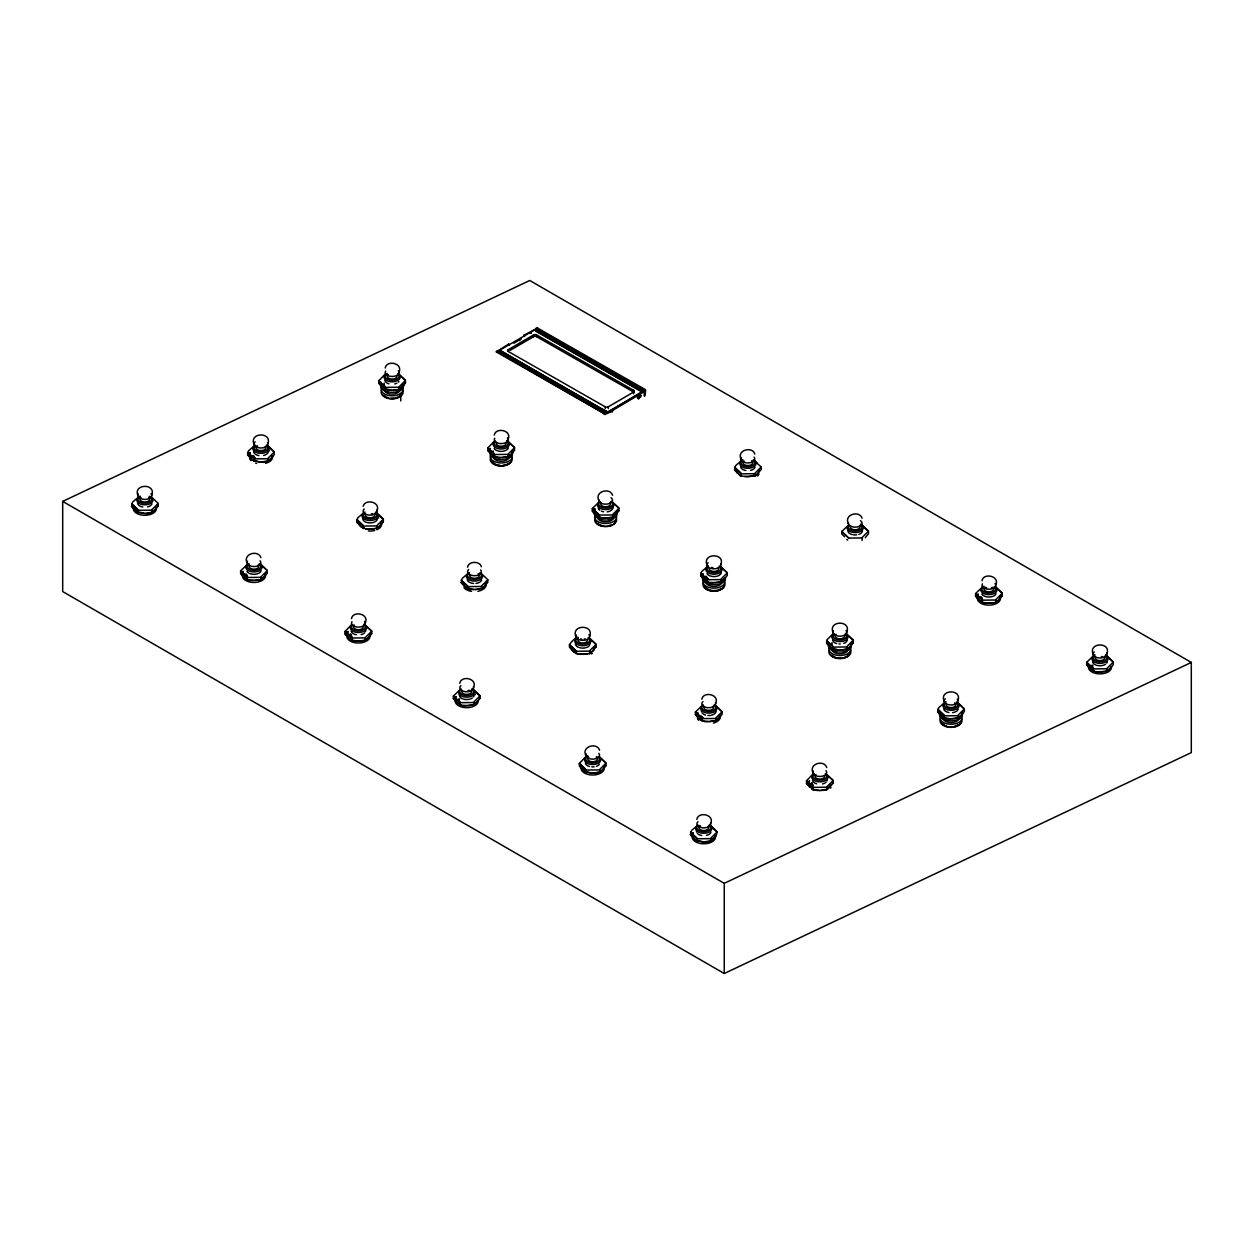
<?xml version="1.0" encoding="UTF-8"?>
<svg xmlns="http://www.w3.org/2000/svg" width="1254" height="1254" viewBox="0 0 1254 1254"><rect width="100%" height="100%" fill="white"/><g stroke="black" fill="none" stroke-linecap="round" stroke-linejoin="round"><path stroke-width="1.5" d="M811.918 783.687L811.934 782.888M612.203 411.422C613.065 410.356 609.993 411.516 612.469 412.017M639.211 397.424C643.239 390.825 635.637 399.775 638.741 397.706M351.481 618.645C352.891 610.353 369.491 613.629 365.322 622.924M385.197 367.986C386.593 359.694 403.208 362.97 399.023 372.281M467.57 567.216C468.306 560.93 480.063 560.804 481.395 566.792M459.779 683.289C461.19 675.013 477.79 678.273 473.62 687.584M494.28 435.138C495.691 426.862 512.29 430.138 508.121 439.433M701.832 699.246C703.228 690.954 719.843 694.23 715.673 703.525M696.848 819.395C698.243 811.119 714.858 814.395 710.689 823.69M981.976 580.774C983.387 572.482 999.987 575.758 995.817 585.069M156.342 507.321L156.123 508.152M251.678 459.293L249.515 456.315L250.173 452.913M267.713 460.72L271.036 458.541L272.416 455.907M265.487 573.783L264.077 577.091L260.189 579.489M403.6 384.382L399.305 389.006M480.721 588.628L484.577 586.261L486.003 582.796M512.823 450.844L511.303 454.183L507.149 456.675M703.98 579.52L702.444 576.715L703.212 573.721L700.625 575.696L704.685 580.147M831.324 784.377L827.044 789.017M845.431 633.348L853.253 640.23L853.253 642.785L849.883 646.876L851.45 643.898M943.494 717.335L941.895 716.347L946.707 718.871L957.884 718.26L958.338 714.937L964.342 708.98L957.476 702.381L964.342 708.98L964.342 711.535L960.987 715.626L962.461 711.488M1088.456 665.451L1090.024 668.696L1086.669 664.871L1086.669 662.316L1094.037 655.278M363.127 506.35C365.055 498.434 381.012 501.804 376.937 510.958M644.148 395.809L644.556 392.627M644.76 396.17L645.355 389.618L537.621 328.109L523.906 335.226L524.517 336.464L523.906 335.226M530.944 333.376L531.069 332.451L529.596 332.843M638.208 398.6L638.333 397.675M736.396 469.717L736.443 471.065M384.116 383.081L384.257 384.915M350.415 633.74L351.684 637.048M811.855 783.076L813.125 786.383M604.193 766.837L602.813 769.658L600.086 771.571M720.282 715.407L716.52 719.984M535.489 330.507L537.323 330.053L642.001 389.806L642.173 390.919L640.465 391.06L535.521 331.025L537.323 330.413L642.283 390.449L640.465 390.699L535.521 330.664M637.957 398.364L638.176 397.534M272.369 456.221L272.416 456.064A11.552 6.662 0 0 1 265.519 463.322M369.867 635.198L367.171 639.054L364.334 640.747L354.098 641.045L349.302 638.631L351.7 639.869M477.962 700.516L474.78 703.855M617.125 512.259L612.657 516.805M725.22 577.577L721.724 581.104M692.286 834.474L692.96 832.86M831.998 642.628L831.998 644.446M381.42 523.576L379.492 526.304L375.855 528.232M1111.389 666.423L1109.461 669.15L1105.683 671.141M380.918 382.141L380.605 384.351M637.957 396.609L638.521 395.637M243.151 571.542L242.445 574.442L243.966 577.263L240.611 573.423L240.611 570.868L247.978 563.845M455.939 696.707L455.186 699.654L456.722 702.459L453.368 698.635L453.368 696.08L460.735 689.057M978.104 594.224L977.399 597.139L978.919 599.945L975.565 596.12L975.565 593.565L982.932 586.543M599.694 501.459L592.327 508.497L592.327 511.052L595.681 514.877L594.145 512.071L595.039 508.905M144.382 513.403C124.193 508.309 145.636 515.974 151.734 512.729L152.189 509.406L158.192 503.434L151.311 496.835M155.966 508.56L151.734 512.729M158.192 503.434L158.192 505.989L154.994 509.923M253.825 460.547C245.8 457.82 262.65 464.764 267.807 461.3L268.262 457.976L274.265 452.02L267.854 445.593M267.4 445.421L274.265 452.02L274.265 454.575L271.083 458.509M247.446 579.411L244.812 577.969L249.64 580.492L260.816 579.881L261.271 576.558L267.274 570.601L260.409 564.002L267.274 570.601L267.274 573.156L264.077 577.091M391.64 390.464L382.987 387.862L387.799 390.386L398.976 389.79L399.43 386.467L405.434 380.495L398.568 373.896L405.434 380.495L405.434 383.05L402.252 386.984M364.428 528.31L360.901 526.555L365.729 529.078L376.905 528.467L377.36 525.144L383.348 519.172L375.542 512.306M376.482 512.588L383.348 519.172L383.348 521.727L380.166 525.661M365.275 640.449L365.729 637.11L371.733 631.154L363.911 624.273M364.851 624.555L371.733 631.154L371.733 633.709L368.535 637.643M494.327 441.204L487.869 447.929L488.339 451.221L493.747 456.597L498.653 457.632L508.074 456.942L508.528 453.619L514.532 447.662L507.651 441.063L514.532 447.662L514.532 450.217L511.334 454.152M474.012 589.693L465.359 587.107L470.187 589.631L481.348 589.019L481.818 585.696L487.806 579.74L480.94 573.141M487.806 579.74L487.806 582.295L484.624 586.229M460.814 704.826L457.569 703.18L462.397 705.704L473.573 705.093L474.028 701.77L480.031 695.798L472.209 688.932M473.15 689.214L480.031 695.798L480.031 698.353L476.833 702.287M595.76 514.955L601.356 518.106L612.516 517.494L612.987 514.171L618.974 508.215L611.168 501.334A6.928 3.997 0 0 1 610.557 506.804A6.928 3.997 0 0 1 601.293 507.086A6.928 3.997 0 0 1 599.835 501.788M612.109 501.616L618.974 508.215L618.974 510.77L615.792 514.704M577.389 653.585L573.658 651.766L578.47 654.274L589.646 653.679L590.101 650.356L596.105 644.384L588.298 637.502A6.928 3.997 0 0 1 587.327 643.161A6.928 3.997 0 0 1 577.718 642.879A6.928 3.997 0 0 1 577.875 637.314M589.239 637.784L596.105 644.384L596.105 646.939L592.249 651.5L588.737 653.397M740.942 476.207L754.767 476.254L755.221 472.93L761.209 466.958L753.403 460.077M761.209 466.958L761.209 469.513L757.165 474.216L748.701 476.912M592.202 773.138C571.777 767.856 593.361 775.771 599.537 772.464L599.992 769.141L605.995 763.169L599.13 756.57L605.995 763.169L605.995 765.724L602.813 769.658M708.557 582.06L704.826 580.241L709.654 582.765L720.815 582.154L721.285 578.831L727.273 572.859L720.407 566.275L727.273 572.859L727.273 575.414L724.091 579.348M701.629 720.298L699.622 719.122L704.45 721.646L715.626 721.034L716.081 717.711L722.085 711.755L715.203 705.156L722.085 711.755L722.085 714.31L718.887 718.244M862.015 540.505L862.47 537.182L868.473 531.21L860.652 524.329M861.592 524.611L868.473 531.21L868.473 533.765L865.276 537.7M703.29 841.873C682.897 836.622 704.419 844.491 710.642 841.199L711.096 837.876L717.1 831.919L710.219 825.32L717.1 831.919L716.159 835.901L710.532 840.619M839.443 650.199L830.791 647.613L835.619 650.121L846.795 649.525L847.249 646.202L853.253 640.23L846.372 633.631M811.651 788.484C811.119 790.851 822.843 790.929 826.715 789.785L827.17 786.462L833.173 780.49L825.351 773.624M827.671 775.223L833.173 780.49L833.173 783.06L829.991 786.979M982.399 602.108L979.766 600.666L984.594 603.19L995.77 602.578L996.225 599.255L1002.228 593.283L995.362 586.7L1002.228 593.283L1002.228 595.838L998.356 600.415L995.143 602.186M1090.102 668.774L1095.698 671.925L1106.874 671.329L1107.329 667.99L1113.317 662.034L1105.511 655.152M1106.451 655.434L1113.317 662.034L1113.317 664.589L1110.135 668.523M499.672 351.183L499.844 352.296L604.522 412.049L606.325 411.751L501.381 351.042L499.844 351.057L499.672 352.155M606.325 411.077L604.522 411.688L499.562 351.653L501.381 351.402L606.215 411.281M592.923 650.873L594.302 647.754M713.902 838.409L715.25 835.807A11.552 6.662 0 0 1 703.337 843.77A11.552 6.662 0 0 1 692.569 835.477M999.03 599.773L1000.426 596.199M758.027 473.448L759.328 469.482M154.822 510.08L152.283 511.836M270.895 458.666L267.807 461.3M402.079 387.141L398.976 389.79M263.904 577.248L260.816 579.881M379.993 525.834L376.905 528.467M511.162 454.309L508.074 456.942M368.362 637.8L365.588 639.665M484.452 586.386L481.348 589.019M615.62 514.861L612.516 517.494M476.661 702.459L473.573 705.093M592.75 651.03L589.646 653.679M757.855 473.604L754.767 476.254M723.919 579.52L720.815 582.154M602.625 769.831L599.537 772.464M718.714 718.401L715.626 721.034M713.73 838.565L710.642 841.199M998.858 599.945L995.77 602.578M829.819 787.151L826.715 789.785M1109.962 668.68L1106.874 671.329M352.766 640.324L357.923 641.107M600.023 517.385L605.18 518.168M703.118 720.925L708.275 721.708M814.222 789.675L819.379 790.459M611.999 411.359L612.626 410.748A2.163 1.238 -60.3 0 0 610.479 411.923M639.43 395.355L640.042 394.744A2.163 1.238 -60.3 0 1 639.368 398.02M250.126 452.866L247.602 454.841L250.972 458.682M243.135 571.448L240.611 573.423L247.493 580.022L247.022 576.746L240.611 570.868L247.493 577.467L260.816 577.326M594.835 509.061L592.327 511.052L599.193 517.636L598.722 514.359L592.327 508.497L599.193 515.081L612.516 514.939M455.876 696.644L453.368 698.635L460.234 705.234L459.779 701.942L453.368 696.08L460.234 702.679L473.573 702.538M692.945 832.766L690.437 834.741L694.497 839.192M978.089 594.13L975.565 596.12L982.446 602.719L981.976 599.428L975.565 593.565L982.446 600.164L995.77 600.023M607.281 413.632L645.653 390.793L536.085 328.109L536.696 329.347M508.654 344.129L509.281 345.367L508.654 344.129L496.192 351.841L604.459 413.742L645.371 390.511M521.021 339.019L513.842 343.22M132.454 505.754L131.529 506.271L134.883 510.096L133.316 506.851M357.625 521.492L356.7 522.009L360.76 526.461M462.083 582.06L461.158 582.561L465.218 587.013M735.487 469.278L734.562 469.795L737.916 473.62L736.882 472.272M827.515 642.55L826.59 643.067L830.65 647.519M938.619 711.3L937.694 711.802L941.049 715.642L939.387 712.397M1087.594 664.354L1086.669 664.871L1093.535 671.454L1093.065 668.178L1086.669 662.316L1093.535 668.899L1106.874 668.774M496.474 352.123L537.621 328.109L537.01 329.347M509.939 350.477L533.546 336.699A2.163 1.254 0 0 1 536.602 336.683L633.583 392.047L608.3 406.813A2.163 1.254 0 0 1 605.243 406.829L508.262 351.465L508.246 349.694L533.546 334.928A2.163 1.254 0 0 1 536.602 334.912L633.583 390.276A2.163 1.254 0 0 1 633.599 392.047A2.163 1.254 0 0 1 633.928 392.314M639.759 395.543L640.606 395.057M519.485 340.633L519.94 339.129M474.122 704.199L472.382 704.905M721.379 581.26L718.777 582.217M847.108 648.741L849.883 646.876L846.795 649.525M519.94 339.662L520.332 338.956M62.7 501.396L529.752 280.488L1191.3 662.425L1191.3 752.604L724.248 973.512L62.7 591.574L62.7 501.396L724.248 883.333L1191.3 662.425M536.085 329.003L537.621 328.987M385.229 374.037L378.786 380.777L378.786 383.332L382.141 387.157L380.667 384.602M379.241 383.144L385.652 389.931L385.182 386.64L378.786 380.777L385.652 387.376L398.976 387.235M351.528 624.696L345.069 631.436L345.069 633.991L347.813 637.22L348.424 637.816L346.856 634.258L348.126 631.42L345.069 633.991L351.935 640.575L351.481 637.298L345.069 631.436L351.935 638.02L365.275 637.878M569.912 647.033L572.812 651.045L571.275 648.24M833.048 633.772L827.029 639.775L826.59 643.067L833.455 649.666L833.001 646.374L826.59 640.512L833.455 647.111L846.795 646.97M585.79 756.711L579.332 763.451L579.332 766.006L583.408 770.458M579.803 765.818L586.214 772.605L585.743 769.313L579.332 763.451L586.214 770.05L599.537 769.909M812.968 774.047L806.51 780.772L806.51 783.327L809.253 786.572L809.88 787.151L808.297 783.609L809.567 780.756L806.51 783.327L813.391 789.926L812.921 786.634L806.51 780.772L813.391 787.371L826.715 787.23M398.349 389.398L392.925 390.449M267.18 460.908L261.741 461.974M145.668 513.388L151.107 512.337M951.833 718.934L956.974 717.993L960.987 715.626L957.884 718.26M820.665 790.443L826.088 789.393M710.015 840.807L704.576 841.873M639.853 395.747L640.747 395.402M519.485 339.395L520.708 338.925M611.482 517.259L606.466 518.168M846.685 648.929L840.729 650.183M715.517 720.454L709.56 721.708M599.443 771.868L593.471 773.122M254.97 445.264L248.653 450.719L247.602 454.841L254.484 461.441L254.013 458.165L247.602 452.286L254.484 458.886L267.807 458.745M138.896 496.694L132.563 502.133L131.529 506.271L138.395 512.87L137.94 509.579L131.529 503.716L138.395 510.315L151.734 510.174M364.068 512.431L357.735 517.871L356.7 522.009L363.566 528.608L363.096 525.316L356.7 519.454L363.566 526.053L376.905 525.912M741.929 460.218L735.596 465.657L734.562 469.795L741.427 476.395L740.973 473.103L734.562 467.24L741.427 473.824L754.767 473.698M468.526 572.984L462.193 578.439L461.158 582.561L468.024 589.161L467.554 585.869L461.158 580.006L468.024 586.606L481.348 586.464M707.993 566.118L701.66 571.558L700.625 575.696L707.491 582.295L707.021 579.003L700.625 573.141L707.491 579.74L720.815 579.599M849.177 524.47L841.81 531.492L841.81 534.047L844.553 536.681M848.676 538.076L841.81 531.492L848.676 538.076L862.015 537.95M702.789 704.999L695.421 712.037L695.421 714.592L697.443 717.116L698.776 718.417L697.24 715.611L697.961 712.695L695.421 714.592L702.287 721.175L701.832 717.899L695.421 712.037L702.287 718.62L715.626 718.479M945.061 702.224L938.729 707.679L937.694 711.802L944.56 718.401L944.09 715.125L937.694 709.247L944.56 715.846L957.884 715.705M697.804 825.163L691.471 830.618L690.437 834.741L697.302 841.34L696.848 838.064L690.437 832.186L697.302 838.785L710.642 838.644M258.763 579.944L254.75 580.539M480.47 588.784L475.297 589.678M364.397 640.198L359.208 641.107M993.717 602.641L989.704 603.237M374.57 528.608L370.839 529.125M505.738 457.083L502.008 457.6M718.495 582.295L714.764 582.812M587.327 653.82L583.596 654.337M471.238 705.234L467.507 705.751M1104.539 671.47L1100.808 671.987M639.885 396.013L640.81 395.825M578.063 637.424L574.975 638.443L571.354 642.095L569.457 644.666L569.457 647.221L576.323 653.82L575.852 650.528L569.457 644.666L576.323 651.265L589.646 651.124M586.7 756.428L587.954 756.209M462.867 583.157L464.513 586.386M581.041 766.586L582.702 769.831M639.853 396.295L640.747 396.311M500.722 457.616L496.976 457.161M747.415 476.928L745.001 476.708M260.471 461.974L254.437 460.829M369.554 529.141L365.792 528.686M713.479 582.828L709.717 582.373M988.434 603.252L983.512 602.484M253.465 580.555L249.718 580.1M1099.523 671.987L1095.761 671.533M582.311 654.353L578.549 653.883M950.548 718.934L943.901 717.507M466.222 705.767L462.475 705.312M639.759 396.609L640.606 396.828M508.074 454.387L494.734 454.528L487.869 447.929L494.28 453.807L494.734 457.083L487.869 450.484L490.377 448.509L489.687 451.503L491.223 454.324M495.8 456.848L492.07 455.03M1094.099 671.062L1090.87 669.401M813.344 789.315L814.254 789.628M405.434 383.05L404.321 382.47M1002.228 595.838L1001.115 595.258M514.532 450.217L513.419 449.637M618.974 510.77L617.877 510.19M853.253 642.785L852.14 642.205M383.348 521.727L382.251 521.147M596.105 646.939L594.992 646.359M158.192 505.989L157.079 505.409M267.274 573.156L266.161 572.576M833.173 783.06L832.06 782.48M371.733 633.709L370.62 633.129M480.031 698.353L478.918 697.788M605.995 765.724L604.883 765.144M600.055 517.353L596.528 515.582M701.879 720.407L703.165 720.893M255.22 458.619L252.9 455.829M739.703 474.952L738.794 474.435M496.474 351.245L605.76 414.51M708.149 579.426L705.877 576.166M702.945 718.307L700.72 715.564M378.661 518.059L378.363 517.526M269.579 450.891L269.281 450.358M475.329 694.685L475.031 694.152M846.795 539.424L847.688 540.145M739.546 475.172L740.44 475.893M982.415 599.381L980.816 596.481M247.461 576.683L245.862 573.799M754.344 460.359L757.087 463.008M829.944 646.892L828.502 644.525M693.791 838.581L692.255 835.775M360.055 525.834L358.519 523.028M1092.924 667.598L1091.92 665.231M459.638 701.378L458.619 699.105M594.239 512.51L594.286 512.635A11.552 6.662 0 0 0 605.87 520.065A11.552 6.662 0 0 0 617.031 512.243M489.781 451.942L489.828 452.083A11.552 6.662 0 0 0 502.055 459.497A11.552 6.662 0 0 0 512.275 450.97M638.976 397.596L639.289 398.49M493.355 452.083L493.12 450.86M530.379 332.388L530.536 333.345M862.062 518.278C859.711 510.253 843.926 514.124 848.221 523.404M826.762 767.558C824.38 759.532 808.658 763.404 812.921 772.699M754.798 454.026C752.463 446.001 736.662 449.872 740.973 459.152M612.563 495.283C610.196 487.257 594.443 491.129 598.738 500.409M599.584 750.237C597.233 742.196 581.464 746.114 585.743 755.378M260.863 557.669C258.512 549.628 242.727 553.516 247.022 562.795M638.521 397.722L638.521 398.694M530.755 332.341L530.755 333.313M644.603 390.072L644.603 390.95M645.371 393.693L645.355 389.618L604.224 414.525M644.603 392.424L644.603 395.371M633.583 390.276L633.599 393.819M608.3 406.813L608.3 408.585M606.215 410.936L606.215 411.908M605.243 406.829L605.243 408.6M604.992 413.193L604.992 414.071M536.853 328.548L536.853 329.441M536.602 334.912L536.602 336.683M535.63 330.194L535.63 331.166M533.546 334.928L533.546 336.699M1106.906 653.82C1111.436 641.766 1088.096 642.158 1093.08 654.227M957.931 700.751C962.461 688.712 939.089 689.104 944.105 701.174M846.842 632.016C851.356 619.993 828.001 620.354 833.001 632.424M724.248 883.333L724.248 973.512M720.862 564.645C725.392 552.622 702.021 552.983 707.037 565.068M589.693 636.17C594.224 624.116 570.852 624.523 575.868 636.577M400.763 393.458L400.763 400.998M267.854 443.791C272.369 431.768 249.029 432.16 254.013 444.214M151.765 495.22C156.311 483.166 132.94 483.574 137.94 495.628M759.015 473.934A11.552 6.662 0 0 1 758.592 474.639M758.043 475.313A11.552 6.662 0 0 1 757.385 475.94M754.062 457.13A6.928 3.997 0 0 1 748.246 462.945A6.928 3.997 0 0 1 741.427 457.522M753.607 460.359A8.088 4.671 0 0 1 753.607 466.958A8.088 4.671 0 0 1 742.18 466.958A8.088 4.671 0 0 1 742.18 460.359M753.278 460.202A6.928 3.997 0 0 1 752.431 465.736A6.928 3.997 0 0 1 742.823 465.453A6.928 3.997 0 0 1 742.995 459.889M751.569 460.845A4.906 2.837 0 0 1 751.35 464.717A4.906 2.837 0 0 1 744.641 464.842A4.906 2.837 0 0 1 744.014 460.986M755.018 467.334A7.273 4.201 0 0 1 750.566 470.391M745.848 470.516A7.273 4.201 0 0 1 740.675 467.021M860.526 520.676A6.928 3.997 0 0 1 856.937 527.056A6.928 3.997 0 0 1 848.3 522.573M860.855 524.611A8.088 4.671 0 0 1 860.855 531.21A8.088 4.671 0 0 1 849.428 531.21A8.088 4.671 0 0 1 849.428 524.611M860.526 524.454A6.928 3.997 0 0 1 860.04 529.799A6.928 3.997 0 0 1 850.776 530.081A6.928 3.997 0 0 1 849.334 524.799M859.507 525.692A4.906 2.837 0 0 1 855.291 529.799A4.906 2.837 0 0 1 850.635 525.849M862.094 529.533A7.273 4.201 0 0 1 862.266 531.586M861.921 532.245A7.273 4.201 0 0 1 858.88 534.345M856.654 534.847A7.273 4.201 0 0 1 853.096 534.768M851.968 534.517A7.273 4.201 0 0 1 850.024 533.718M849.24 533.201A7.273 4.201 0 0 1 848.613 532.605M848.174 531.962A7.273 4.201 0 0 1 848.017 529.893M508.262 351.465A2.163 1.254 0 0 1 508.246 349.694M529.909 333.015A2.163 1.238 -60.3 0 1 531.069 332.529M638.976 398.302A2.163 1.238 -60.3 0 1 637.596 396.593A2.163 1.238 -60.3 0 1 640.136 394.728M1111.514 666.799A11.552 6.662 0 0 1 1098.927 673.853A11.552 6.662 0 0 1 1088.801 665.592M1106.686 652.989A6.928 3.997 0 0 1 1098.912 657.974A6.928 3.997 0 0 1 1094.193 651.845M1105.714 655.434A8.088 4.671 0 0 1 1105.714 662.034A8.088 4.671 0 0 1 1094.287 662.034A8.088 4.671 0 0 1 1094.287 655.434M1105.385 655.278A6.928 3.997 0 0 1 1104.539 660.811A6.928 3.997 0 0 1 1094.93 660.513A6.928 3.997 0 0 1 1095.103 654.964M1104.366 656.5A4.906 2.837 0 0 1 1100.15 660.623A4.906 2.837 0 0 1 1095.494 656.673M1102.485 656.453A4.906 2.837 0 0 1 1101.357 656.735M1107.266 661.72A7.273 4.201 0 0 1 1106.78 663.068M1105.558 664.259A7.273 4.201 0 0 1 1096.827 665.341M1095.792 664.996A7.273 4.201 0 0 1 1093.033 662.786M1092.783 662.096A7.273 4.201 0 0 1 1092.877 660.717M1092.783 665.874A7.273 4.201 0 0 1 1092.72 665.184M999.987 596.606A11.552 6.662 0 0 1 989.767 605.118A11.552 6.662 0 0 1 977.462 597.578M995.065 583.471A6.928 3.997 0 0 1 989.265 589.27A6.928 3.997 0 0 1 982.431 583.847M994.61 586.7A8.088 4.671 0 0 1 994.971 593.064A8.088 4.671 0 0 1 983.982 593.691A8.088 4.671 0 0 1 982.18 587.405M994.281 586.527A6.928 3.997 0 0 1 993.45 592.06A6.928 3.997 0 0 1 983.826 591.778A6.928 3.997 0 0 1 983.998 586.214M993.685 588.424A4.906 2.837 0 0 1 987.823 591.81A4.906 2.837 0 0 1 985.017 587.311M992.369 587.28A4.906 2.837 0 0 1 991.397 587.718M986.679 587.797A4.906 2.837 0 0 1 985.66 587.405M996.021 593.659A7.273 4.201 0 0 1 993.623 596.011M992.651 596.418A7.273 4.201 0 0 1 984.703 596.246M983.779 595.807A7.273 4.201 0 0 1 982.995 595.274M982.384 594.678A7.273 4.201 0 0 1 981.929 594.035M982.384 598.456A7.273 4.201 0 0 1 981.929 597.813M851.294 644.274A11.552 6.662 0 0 1 840.776 652.064A11.552 6.662 0 0 1 828.377 645.261M846.089 630.401A6.928 3.997 0 0 1 840.29 636.217A6.928 3.997 0 0 1 833.455 630.793M850.134 649.713A10.973 6.333 0 0 1 840.368 658.35A10.973 6.333 0 0 1 829.411 650.215M849.397 654.431A9.813 5.659 0 0 1 839.914 658.632A9.813 5.659 0 0 1 830.446 654.431M849.695 652.472A9.813 5.659 0 0 1 849.695 653.459M847.845 654.98A8.653 5 0 0 1 847.061 655.779M846.042 656.5A8.653 5 0 0 1 844.82 657.08M841.904 657.833A8.653 5 0 0 1 837.17 657.707M835.713 657.331A8.653 5 0 0 1 832.358 655.387M850.134 646.892A10.973 6.333 0 0 1 840.368 655.513A10.973 6.333 0 0 1 829.411 647.377M845.635 633.631A8.088 4.671 0 0 1 845.635 640.23A8.088 4.671 0 0 1 834.208 640.23A8.088 4.671 0 0 1 834.208 633.631M846.089 634.179A6.928 3.997 0 0 1 839.553 639.979A6.928 3.997 0 0 1 834.114 633.819M848.002 649.196A8.088 4.671 0 0 1 839.914 653.851A8.088 4.671 0 0 1 831.841 649.196M844.71 635.37A4.906 2.837 0 0 1 838.848 638.756A4.906 2.837 0 0 1 836.042 634.258M847.14 639.226A7.273 4.201 0 0 1 847.046 640.606M846.701 641.28A7.273 4.201 0 0 1 843.676 643.365M840.258 643.96A7.273 4.201 0 0 1 839.051 643.929M836.747 643.537A7.273 4.201 0 0 1 832.703 640.308M611.043 497.681A6.928 3.997 0 0 1 607.438 504.061A6.928 3.997 0 0 1 598.816 499.578M616.388 518.701A10.973 6.333 0 0 1 605.196 526.319A10.973 6.333 0 0 1 595.133 518.184M615.432 521.429A9.813 5.659 0 0 1 605.651 526.602A9.813 5.659 0 0 1 595.869 521.429M610.541 525.065A8.653 5 0 0 1 609.146 525.52M602.908 525.677A8.653 5 0 0 1 600.117 524.783M598.989 524.141A8.653 5 0 0 1 598.08 523.373M615.871 514.861A10.973 6.333 0 0 1 605.196 523.498A10.973 6.333 0 0 1 595.791 514.391M611.372 501.616A8.088 4.671 0 0 1 611.372 508.215A8.088 4.671 0 0 1 599.929 508.215A8.088 4.671 0 0 1 599.929 501.616M613.739 517.165A8.088 4.671 0 0 1 605.651 521.836A8.088 4.671 0 0 1 597.562 517.165M610.024 502.682A4.906 2.837 0 0 1 605.807 506.804A4.906 2.837 0 0 1 601.152 502.854M612.61 506.522A7.273 4.201 0 0 1 612.438 509.249M611.921 509.876A7.273 4.201 0 0 1 611.215 510.441M610.369 510.942A7.273 4.201 0 0 1 607.171 511.851M603.613 511.773A7.273 4.201 0 0 1 601.45 511.177M599.757 510.206A7.273 4.201 0 0 1 599.13 509.61M598.691 508.952A7.273 4.201 0 0 1 598.863 506.24M403.474 384.539A11.552 6.662 0 0 1 392.972 392.33A11.552 6.662 0 0 1 380.573 385.527M398.286 370.667A6.928 3.997 0 0 1 392.471 376.482A6.928 3.997 0 0 1 385.636 371.059M401.531 389.038A10.973 6.333 0 0 1 393.458 398.568A10.973 6.333 0 0 1 381.592 390.48M401.593 394.697A9.813 5.659 0 0 1 392.11 398.897A9.813 5.659 0 0 1 382.627 394.697M400.026 395.245A8.653 5 0 0 1 399.258 396.045M398.223 396.766A8.653 5 0 0 1 395.606 397.8M394.085 398.098A8.653 5 0 0 1 390.919 398.176M387.894 397.596A8.653 5 0 0 1 386.577 397.063M385.448 396.421A8.653 5 0 0 1 384.539 395.653M402.33 387.157A10.973 6.333 0 0 1 392.565 395.778A10.973 6.333 0 0 1 381.592 387.643M397.816 373.896A8.088 4.671 0 0 1 397.816 380.495A8.088 4.671 0 0 1 386.389 380.495A8.088 4.671 0 0 1 386.389 373.896M398.286 374.444A6.928 3.997 0 0 1 395.888 379.617A6.928 3.997 0 0 1 386.718 378.771A6.928 3.997 0 0 1 387.204 373.426M400.183 389.461A8.088 4.671 0 0 1 392.11 394.117A8.088 4.671 0 0 1 384.022 389.461M396.891 375.636A4.906 2.837 0 0 1 391.044 379.022A4.906 2.837 0 0 1 388.238 374.523M398.897 381.529A7.273 4.201 0 0 1 398.364 382.156M396.828 383.222A7.273 4.201 0 0 1 394.775 383.928M388.944 383.802A7.273 4.201 0 0 1 384.9 380.558M962.382 713.009A11.552 6.662 0 0 1 950.595 720.831A11.552 6.662 0 0 1 939.826 712.538M957.194 699.152A6.928 3.997 0 0 1 950.657 704.967A6.928 3.997 0 0 1 945.202 698.791M961.238 718.464A10.973 6.333 0 0 1 950.563 727.085A10.973 6.333 0 0 1 941.158 717.978M960.501 723.166A9.813 5.659 0 0 1 951.018 727.367A9.813 5.659 0 0 1 941.535 723.166M958.166 724.53A8.653 5 0 0 1 954.513 726.285M946.801 726.066A8.653 5 0 0 1 945.485 725.549M944.356 724.906A8.653 5 0 0 1 943.447 724.138M961.238 715.626A10.973 6.333 0 0 1 950.563 724.263A10.973 6.333 0 0 1 941.158 715.156M956.724 702.381A8.088 4.671 0 0 1 956.724 708.98A8.088 4.671 0 0 1 945.297 708.98A8.088 4.671 0 0 1 945.297 702.381M956.394 702.224A6.928 3.997 0 0 1 955.564 707.758A6.928 3.997 0 0 1 945.955 707.46A6.928 3.997 0 0 1 946.112 701.911M959.091 717.931A8.088 4.671 0 0 1 951.018 722.602A8.088 4.671 0 0 1 942.93 717.931M954.702 702.867A4.906 2.837 0 0 1 952.382 707.46A4.906 2.837 0 0 1 946.174 704.293M958.134 709.356A7.273 4.201 0 0 1 956.583 711.206M955.736 711.708A7.273 4.201 0 0 1 952.538 712.617M948.964 712.538A7.273 4.201 0 0 1 943.807 709.043M725.47 577.639A11.552 6.662 0 0 1 712.883 584.693A11.552 6.662 0 0 1 702.757 576.417M720.642 563.814A6.928 3.997 0 0 1 712.868 568.799A6.928 3.997 0 0 1 708.134 562.67M724.169 582.342A10.973 6.333 0 0 1 713.495 590.979A10.973 6.333 0 0 1 704.09 581.872M723.73 586.088A9.813 5.659 0 0 1 713.949 591.261A9.813 5.659 0 0 1 704.168 586.088M721.097 588.424A8.653 5 0 0 1 718.84 589.725M717.445 590.164A8.653 5 0 0 1 707.287 588.784M706.378 588.032A8.653 5 0 0 1 705.736 587.186M724.169 579.52A10.973 6.333 0 0 1 713.495 588.157A10.973 6.333 0 0 1 704.09 579.034M720.674 566.98A8.088 4.671 0 0 1 718.871 573.266A8.088 4.671 0 0 1 707.867 572.639A8.088 4.671 0 0 1 708.228 566.275M719.326 566.103A6.928 3.997 0 0 1 718.856 571.448A6.928 3.997 0 0 1 709.592 571.73A6.928 3.997 0 0 1 708.134 566.447M721.881 580.915A8.088 4.671 0 0 1 715.532 586.402A8.088 4.671 0 0 1 706.018 582.734M718.323 567.341A4.906 2.837 0 0 1 714.717 571.416A4.906 2.837 0 0 1 709.106 568.187M712.883 567.623A4.906 2.837 0 0 1 711.723 567.372M721.222 572.545A7.273 4.201 0 0 1 720.219 574.536M719.514 575.1A7.273 4.201 0 0 1 717.696 575.994M716.63 576.307A7.273 4.201 0 0 1 706.99 573.611M708.055 578.627A7.273 4.201 0 0 1 706.99 577.389M507.368 437.834A6.928 3.997 0 0 1 501.553 443.634A6.928 3.997 0 0 1 494.734 438.21M510.613 456.205A10.973 6.333 0 0 1 502.556 465.72A10.973 6.333 0 0 1 490.69 457.632M510.676 461.848A9.813 5.659 0 0 1 510.096 462.773M509.234 463.635A9.813 5.659 0 0 1 498.653 465.861A9.813 5.659 0 0 1 491.427 460.876M508.34 463.212A8.653 5 0 0 1 507.321 463.917M506.083 464.513A8.653 5 0 0 1 503.183 465.25M500.001 465.344A8.653 5 0 0 1 496.976 464.748M495.659 464.231A8.653 5 0 0 1 494.531 463.572M493.637 462.82A8.653 5 0 0 1 492.994 461.974M511.413 454.309A10.973 6.333 0 0 1 501.647 462.945A10.973 6.333 0 0 1 490.69 454.81M506.914 441.063A8.088 4.671 0 0 1 507.274 447.443A8.088 4.671 0 0 1 496.271 448.054A8.088 4.671 0 0 1 494.484 441.769M506.585 440.906A6.928 3.997 0 0 1 506.099 446.252A6.928 3.997 0 0 1 496.835 446.518A6.928 3.997 0 0 1 495.393 441.236M509.124 457.522A8.088 4.671 0 0 1 499.625 461.19A8.088 4.671 0 0 1 493.277 455.704M505.989 442.803A4.906 2.837 0 0 1 500.738 446.236A4.906 2.837 0 0 1 496.694 442.286M508.325 448.039A7.273 4.201 0 0 1 505.926 450.374M504.939 450.782A7.273 4.201 0 0 1 498.026 450.97M496.992 450.609A7.273 4.201 0 0 1 495.299 449.637M494.672 449.042A7.273 4.201 0 0 1 494.233 448.399M592.264 653.365A11.552 6.662 0 0 1 591.48 653.945M593.863 647.707A11.552 6.662 0 0 1 594.318 649.901M588.957 634.555A6.928 3.997 0 0 1 583.141 640.371A6.928 3.997 0 0 1 576.307 634.947M588.487 637.784A8.088 4.671 0 0 1 588.487 644.384A8.088 4.671 0 0 1 577.059 644.384A8.088 4.671 0 0 1 577.059 637.784M587.562 639.524A4.906 2.837 0 0 1 582.311 642.973A4.906 2.837 0 0 1 578.282 639.023M585.273 638.819A4.906 2.837 0 0 1 584.145 639.101M581.715 639.132A4.906 2.837 0 0 1 580.555 638.897M589.568 645.434A7.273 4.201 0 0 1 589.035 646.045M588.345 646.625A7.273 4.201 0 0 1 586.527 647.519M585.446 647.816A7.273 4.201 0 0 1 579.614 647.691M578.58 647.346A7.273 4.201 0 0 1 576.871 646.374M576.26 645.779A7.273 4.201 0 0 1 575.508 643.757M589.991 643.38A7.273 4.201 0 0 1 590.054 644.07M485.847 583.768A11.552 6.662 0 0 1 477.868 591.292M471.52 591.371A11.552 6.662 0 0 1 468.024 590.446M467.005 589.991A11.552 6.662 0 0 1 466.065 589.49M465.25 588.925A11.552 6.662 0 0 1 463.949 587.64M480.658 569.912A6.928 3.997 0 0 1 474.122 575.711A6.928 3.997 0 0 1 468.667 569.551M480.188 573.141A8.088 4.671 0 0 1 480.188 579.74A8.088 4.671 0 0 1 468.761 579.74A8.088 4.671 0 0 1 468.761 573.141M479.859 572.984A6.928 3.997 0 0 1 479.028 578.517A6.928 3.997 0 0 1 469.419 578.219A6.928 3.997 0 0 1 469.576 572.67M478.166 573.627A4.906 2.837 0 0 1 475.846 578.219A4.906 2.837 0 0 1 469.639 575.053M481.599 580.116A7.273 4.201 0 0 1 480.047 581.966M479.2 582.452A7.273 4.201 0 0 1 476.003 583.376M473.604 583.439A7.273 4.201 0 0 1 470.281 582.687M469.357 582.248A7.273 4.201 0 0 1 467.272 579.803M256.757 463.416A11.552 6.662 0 0 1 255.581 463.118M250.988 460.594A11.552 6.662 0 0 1 249.624 458.525M267.635 442.976A6.928 3.997 0 0 1 259.86 447.96A6.928 3.997 0 0 1 255.126 441.831M266.647 445.421A8.088 4.671 0 0 1 266.647 452.02A8.088 4.671 0 0 1 255.22 452.02A8.088 4.671 0 0 1 255.22 445.421M266.318 445.264A6.928 3.997 0 0 1 265.832 450.609A6.928 3.997 0 0 1 256.584 450.891A6.928 3.997 0 0 1 255.126 445.593M265.315 446.487A4.906 2.837 0 0 1 261.098 450.609A4.906 2.837 0 0 1 256.427 446.659M257.697 446.126A4.906 2.837 0 0 1 256.882 445.593M268.152 451.017A7.273 4.201 0 0 1 266.506 454.246M265.66 454.747A7.273 4.201 0 0 1 263.606 455.453M258.888 455.578A7.273 4.201 0 0 1 255.816 454.528M255.032 453.995A7.273 4.201 0 0 1 254.421 453.415M253.982 452.757A7.273 4.201 0 0 1 253.81 450.703M255.032 457.773A7.273 4.201 0 0 1 254.421 457.177M253.982 456.534A7.273 4.201 0 0 1 253.716 455.86M719.827 715.062A11.552 6.662 0 0 1 713.338 723.056M698.807 720.329A11.552 6.662 0 0 1 698.212 719.671M697.757 718.965A11.552 6.662 0 0 1 697.428 718.26M715.438 702.71A6.928 3.997 0 0 1 707.664 707.695A6.928 3.997 0 0 1 702.945 701.566M714.466 705.156A8.088 4.671 0 0 1 714.466 711.755A8.088 4.671 0 0 1 703.039 711.755A8.088 4.671 0 0 1 703.039 705.156M714.137 704.999A6.928 3.997 0 0 1 713.651 710.344A6.928 3.997 0 0 1 704.387 710.626A6.928 3.997 0 0 1 702.945 705.328M713.118 706.221A4.906 2.837 0 0 1 708.902 710.344A4.906 2.837 0 0 1 704.246 706.394M716.018 711.441A7.273 4.201 0 0 1 711.426 715.188M710.266 715.391A7.273 4.201 0 0 1 707.883 715.454M705.579 715.062A7.273 4.201 0 0 1 703.635 714.263M702.851 713.745A7.273 4.201 0 0 1 702.224 713.15M701.535 711.817A7.273 4.201 0 0 1 701.629 710.438M702.851 717.507A7.273 4.201 0 0 1 702.224 716.912M381.404 523.216A11.552 6.662 0 0 1 376.843 529.752M374.617 530.473A11.552 6.662 0 0 1 368.331 530.959M376.717 510.127A6.928 3.997 0 0 1 368.942 515.112A6.928 3.997 0 0 1 364.209 508.983M375.745 512.588A8.088 4.671 0 0 1 375.745 519.172A8.088 4.671 0 0 1 364.318 519.172A8.088 4.671 0 0 1 364.318 512.588M375.416 512.416A6.928 3.997 0 0 1 374.57 517.949A6.928 3.997 0 0 1 364.961 517.667A6.928 3.997 0 0 1 365.133 512.102M374.397 513.654A4.906 2.837 0 0 1 370.181 517.777A4.906 2.837 0 0 1 365.525 513.811M372.516 513.607A4.906 2.837 0 0 1 371.388 513.889M377.297 518.858A7.273 4.201 0 0 1 376.811 520.222M376.294 520.849A7.273 4.201 0 0 1 374.742 521.899M373.77 522.307A7.273 4.201 0 0 1 365.823 522.134A7.273 4.201 0 0 1 362.908 517.871M830.963 787.481A11.552 6.662 0 0 1 830.556 788.17M809.034 783.342A11.552 6.662 0 0 1 809.551 782.668M826.01 770.677A6.928 3.997 0 0 1 820.21 776.477A6.928 3.997 0 0 1 813.376 771.053M825.555 773.906A8.088 4.671 0 0 1 825.555 780.505A8.088 4.671 0 0 1 814.128 780.505A8.088 4.671 0 0 1 814.128 773.906M826.01 774.439A6.928 3.997 0 0 1 819.489 780.254A6.928 3.997 0 0 1 814.034 774.079M824.63 775.646A4.906 2.837 0 0 1 818.768 779.016A4.906 2.837 0 0 1 815.962 774.517M827.06 779.486A7.273 4.201 0 0 1 826.966 780.866M826.104 782.167A7.273 4.201 0 0 1 825.414 782.731M824.568 783.217A7.273 4.201 0 0 1 822.514 783.938M816.683 783.813A7.273 4.201 0 0 1 812.639 780.568M813.329 785.662A7.273 4.201 0 0 1 812.639 784.33M265.315 574.63A11.552 6.662 0 0 1 253.527 582.452A11.552 6.662 0 0 1 242.743 574.16M260.111 560.773A6.928 3.997 0 0 1 254.311 566.573A6.928 3.997 0 0 1 247.477 561.149M260.66 564.708A8.088 4.671 0 0 1 259.28 570.805A8.088 4.671 0 0 1 248.621 570.805A8.088 4.671 0 0 1 247.226 564.708M259.327 563.845A6.928 3.997 0 0 1 258.496 569.379A6.928 3.997 0 0 1 248.872 569.081A6.928 3.997 0 0 1 249.044 563.532M258.308 565.068A4.906 2.837 0 0 1 254.092 569.191A4.906 2.837 0 0 1 249.436 565.225M261.067 570.978A7.273 4.201 0 0 1 258.669 573.313M257.697 573.721A7.273 4.201 0 0 1 249.75 573.548M248.825 573.109A7.273 4.201 0 0 1 248.041 572.576M247.43 571.981A7.273 4.201 0 0 1 246.975 571.338M247.43 575.758A7.273 4.201 0 0 1 246.975 575.116M710.454 822.875A6.928 3.997 0 0 1 702.679 827.859A6.928 3.997 0 0 1 697.961 821.731M709.482 825.32A8.088 4.671 0 0 1 709.482 831.919A8.088 4.671 0 0 1 698.055 831.919A8.088 4.671 0 0 1 698.055 825.32M709.153 825.163A6.928 3.997 0 0 1 708.667 830.509A6.928 3.997 0 0 1 699.403 830.791A6.928 3.997 0 0 1 697.961 825.493M708.134 826.386A4.906 2.837 0 0 1 703.917 830.509A4.906 2.837 0 0 1 699.262 826.558M700.516 826.025A4.906 2.837 0 0 1 699.701 825.493M710.893 832.295A7.273 4.201 0 0 1 710.548 832.954M710.03 833.581A7.273 4.201 0 0 1 709.341 834.145M708.494 834.647A7.273 4.201 0 0 1 706.441 835.352M701.723 835.477A7.273 4.201 0 0 1 698.635 834.427M697.867 833.894A7.273 4.201 0 0 1 697.24 833.314M696.55 831.982A7.273 4.201 0 0 1 696.644 830.603M603.754 766.492A11.552 6.662 0 0 1 593.534 775.003A11.552 6.662 0 0 1 581.229 767.464M598.832 753.341A6.928 3.997 0 0 1 593.032 759.156A6.928 3.997 0 0 1 586.198 753.732M598.377 756.57A8.088 4.671 0 0 1 598.377 763.169A8.088 4.671 0 0 1 586.95 763.169A8.088 4.671 0 0 1 586.95 756.57M598.832 757.118A6.928 3.997 0 0 1 596.434 762.291A6.928 3.997 0 0 1 587.28 761.444A6.928 3.997 0 0 1 587.765 756.099M597.453 758.309A4.906 2.837 0 0 1 591.59 761.695A4.906 2.837 0 0 1 588.784 757.197M596.888 756.601A4.906 2.837 0 0 1 596.136 757.165M599.459 764.219A7.273 4.201 0 0 1 598.926 764.83M598.236 765.41A7.273 4.201 0 0 1 596.418 766.304M594.192 766.805A7.273 4.201 0 0 1 591.794 766.868M589.505 766.476A7.273 4.201 0 0 1 585.446 763.247M478.213 700.578A11.552 6.662 0 0 1 465.626 707.632A11.552 6.662 0 0 1 455.5 699.356M473.385 686.753A6.928 3.997 0 0 1 465.61 691.738A6.928 3.997 0 0 1 460.892 685.609M472.413 689.214A8.088 4.671 0 0 1 472.413 695.813A8.088 4.671 0 0 1 460.986 695.813A8.088 4.671 0 0 1 460.986 689.214M472.084 689.042A6.928 3.997 0 0 1 471.598 694.387A6.928 3.997 0 0 1 462.334 694.669A6.928 3.997 0 0 1 460.892 689.386M471.065 690.28A4.906 2.837 0 0 1 466.849 694.402A4.906 2.837 0 0 1 462.193 690.437M469.2 690.233A4.906 2.837 0 0 1 468.071 690.515M473.965 695.484A7.273 4.201 0 0 1 473.479 696.848M472.272 698.039A7.273 4.201 0 0 1 470.454 698.933M469.372 699.246A7.273 4.201 0 0 1 463.525 699.121M462.491 698.76A7.273 4.201 0 0 1 459.732 696.55M459.481 695.876A7.273 4.201 0 0 1 459.575 694.497M459.481 699.638A7.273 4.201 0 0 1 459.434 698.948M369.773 635.182A11.552 6.662 0 0 1 358.613 643.004A11.552 6.662 0 0 1 346.966 635.433M347.593 634.007A11.552 6.662 0 0 1 348.095 633.317M364.569 621.326A6.928 3.997 0 0 1 358.769 627.141A6.928 3.997 0 0 1 351.935 621.702M364.115 624.555A8.088 4.671 0 0 1 364.115 631.154A8.088 4.671 0 0 1 352.688 631.154A8.088 4.671 0 0 1 352.688 624.555M364.569 625.103A6.928 3.997 0 0 1 358.033 630.903A6.928 3.997 0 0 1 352.593 624.727M363.19 626.295A4.906 2.837 0 0 1 357.327 629.68A4.906 2.837 0 0 1 354.521 625.182M365.619 630.151A7.273 4.201 0 0 1 365.525 631.53M364.663 632.815A7.273 4.201 0 0 1 361.074 634.587M356.355 634.712A7.273 4.201 0 0 1 354.192 634.116M353.283 633.662A7.273 4.201 0 0 1 351.183 631.217M351.872 636.311A7.273 4.201 0 0 1 351.183 634.994M156.233 507.478A11.552 6.662 0 0 1 144.429 515.284A11.552 6.662 0 0 1 133.661 506.992M151.029 493.606A6.928 3.997 0 0 1 145.213 499.421A6.928 3.997 0 0 1 138.395 493.998M149.351 496.255A8.088 4.671 0 0 1 150.935 503.215A8.088 4.671 0 0 1 138.786 503.215A8.088 4.671 0 0 1 140.37 496.255M150.245 496.678A6.928 3.997 0 0 1 149.398 502.211A6.928 3.997 0 0 1 139.79 501.929A6.928 3.997 0 0 1 139.962 496.365M148.536 497.321A4.906 2.837 0 0 1 148.333 501.192A4.906 2.837 0 0 1 141.608 501.318A4.906 2.837 0 0 1 140.981 497.462M151.985 503.81A7.273 4.201 0 0 1 147.533 506.867M142.815 506.992A7.273 4.201 0 0 1 137.642 503.497"/></g></svg>
